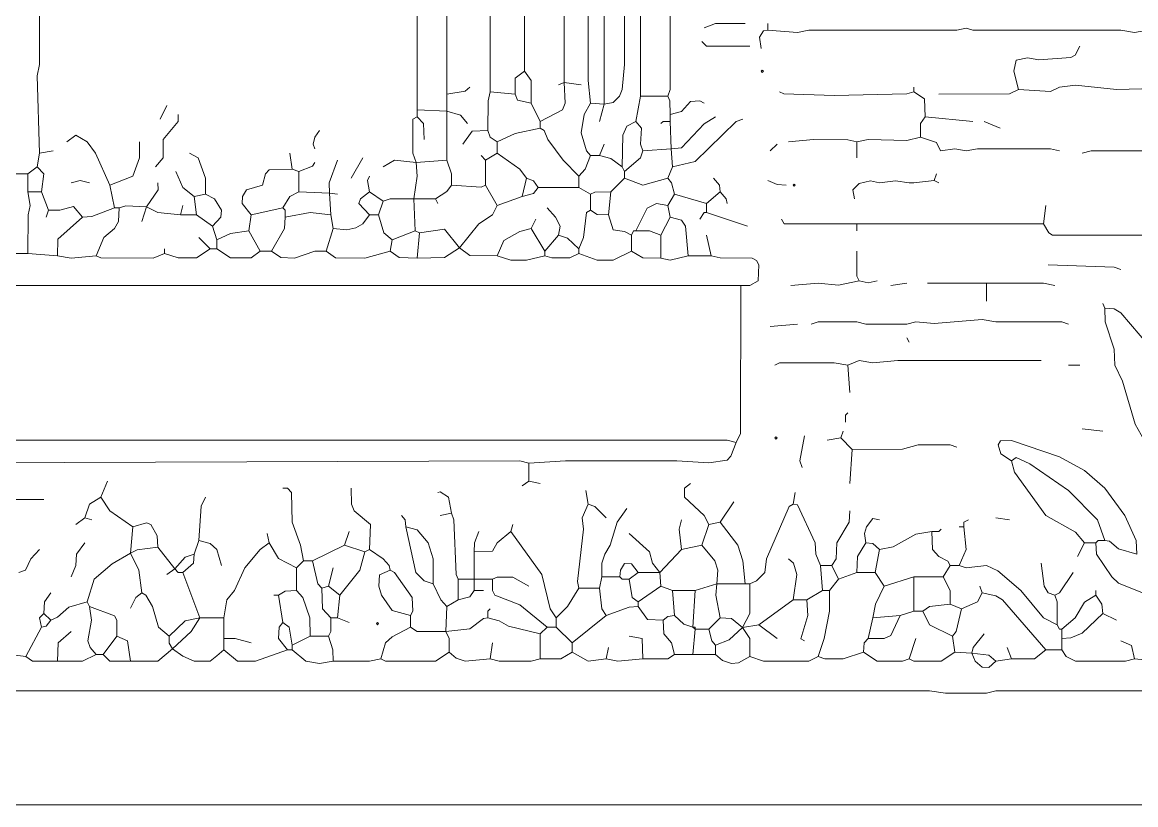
# Model space of a CAD drawing. Header units: millimetres. Extents: x 11 to 20000, y -4 to 8232.
# Drawn here: x 14595 to 16439, y -4 to 1291 of the extents above; entities that cross this region are included whole.
import ezdxf

# ---------------------------------------------------------------- set-up
doc = ezdxf.new("R2010")
doc.units = ezdxf.units.MM
for name, color, linetype, lineweight, true_color in [('ARCHITECTURE', 7, 'Continuous', 13, 0x000000), ('MASONRY_AND_ARCH', 7, 'Continuous', 13, 0x000000), ('PLANTING', 7, 'Continuous', 13, 0x000000)]:
    doc.layers.add(name, color=color, linetype=linetype, lineweight=lineweight, true_color=true_color)

msp = doc.modelspace()

# ---------------------------------------------------------------- linework, layer by layer
at = {"layer": 'ARCHITECTURE', "color": 7, "lineweight": 13, "true_color": 0x000000}
for points in [[(12134.2379, 184.76527), (12156.86233, 188.5379), (12179.48676, 184.77217), (16097.28507, 184.76527), (16123.68213, 180.99548), (16191.55543, 181.14321), (16206.63462, 184.76041), (17153.09389, 184.76527), (17171.9457, 180.99548)], [(12134.2379, -3.7707), (12153.09242, -3.7707), (17149.32127, -3.7707), (17168.17308, -3.7707)]]:
    msp.add_lwpolyline(points, dxfattribs=at)
at = {"layer": 'MASONRY_AND_ARCH', "color": 7, "lineweight": 13, "true_color": 0x000000}
for points in [[(15663.64819, 1168.92817), (15667.41391, 1180.24038), (15667.42081, 2209.65283), (15652.33597, 2223.53213), (15588.23529, 2224.88405), (15565.61086, 2229.56312), (15478.88575, 2268.93563), (15384.61538, 2302.87229), (15211.1595, 2359.42647), (15037.70781, 2405.58405), (14924.58563, 2431.97896), (14905.73111, 2432.27443), (14860.48224, 2443.29118), (14837.85781, 2443.58665), (14815.23337, 2450.83292), (14626.69683, 2466.06335), (14528.65803, 2465.91561), (14351.43247, 2450.83292), (14230.76923, 2431.97896), (14102.56369, 2405.58405), (13978.1293, 2374.51618), (13827.30057, 2325.48982), (13646.30509, 2257.475), (13570.88948, 2224.73631)], [(14622.92568, 1074.66063), (14619.16267, 1202.86482), (14622.91878, 1221.71946), (14622.93258, 2168.17523), (14626.69683, 2198.34061)], [(15558.06934, 1155.73247), (15558.06934, 1180.24038), (15558.06934, 2187.02839), (15558.06934, 2197.13654), (15539.36991, 2198.63688), (15535.60011, 2194.86629), (15531.82195, 2149.32127), (15531.66731, 1983.40848), (15527.90995, 1964.55532), (15531.67421, 1753.39367), (15531.67421, 1734.53903), (15531.67421, 1195.32523), (15535.44683, 1157.61595)], [(15490.19796, 2183.25792), (15492.08145, 1191.5526)], [(15558.06934, 1155.73247), (15573.15045, 1158.81459), (15583.40769, 1168.92817), (15588.08756, 1180.24038), (15592.006, 1221.71946), (15592.006, 2175.71618), (15592.006, 2185.82432), (15603.32014, 2187.01527), (15618.40124, 2183.10328), (15618.40124, 2171.9457), (15618.40124, 1168.92817)], [(15369.53054, 2141.77952), (15369.53054, 1176.47059)], [(15426.09163, 1210.40724), (15426.09163, 2153.09174)], [(15297.88835, 2100.30192), (15297.88835, 1172.70079)], [(15248.86878, 2066.36527), (15248.86878, 1146.30373)], [(16508.29751, 1274.51075), (16455.50339, 1277.98439), (16436.65158, 1274.51075), (16414.02715, 1278.27432), (16168.931, 1278.43518), (16157.61878, 1281.89706), (16142.53394, 1278.42828), (15897.43778, 1278.27432), (15878.58032, 1274.51561), (15829.56448, 1278.28054)], [(16346.15385, 1251.88631), (16338.45814, 1236.95679), (16331.069, 1233.18631), (16278.28054, 1229.55735), (16259.42873, 1232.88394), (16240.72738, 1228.95803), (16236.95068, 1210.40724), (16244.34389, 1180.24038)], [(16070.88801, 1176.47059), (16070.88801, 1184.01301)], [(16112.36991, 1172.70079), (16229.25905, 1172.84853), (16244.34389, 1180.24038)], [(16576.17081, 1180.24038), (16553.54638, 1184.01301), (16406.48756, 1180.24729), (16338.61425, 1187.62817), (16312.21719, 1183.85769), (16297.13235, 1176.77296), (16244.34389, 1180.24038)], [(16070.88801, 1176.47059), (16059.57579, 1172.84785), (15938.91403, 1170.12681), (15855.96425, 1172.84785), (15848.41629, 1176.47059)], [(16070.88801, 1176.47059), (16088.53993, 1165.01063), (16089.74548, 1134.99152)], [(16082.20023, 1101.05486), (16082.35633, 1123.6793), (16089.74548, 1134.99152)], [(16168.931, 1127.45192), (16089.74548, 1134.99152)], [(16187.78281, 1127.45192), (16214.17986, 1116.13971)], [(15863.50113, 1093.51527), (15904.97738, 1097.28507), (15961.53846, 1097.13733), (15976.6233, 1093.51527)], [(15976.6233, 1093.51527), (15995.47511, 1097.27885), (16059.57579, 1095.61346), (16082.20023, 1101.05486)], [(15976.6233, 1093.51527), (15976.6233, 1067.11821)], [(16312.21719, 1078.43043), (16297.13235, 1082.19615), (16176.47059, 1082.19615), (16157.61878, 1078.58575), (16138.76131, 1082.20305), (16115.45758, 1078.80611), (16108.444, 1092.31663), (16082.20023, 1101.05486)], [(16349.92647, 1074.66063), (16365.00566, 1078.43043), (16504.52489, 1078.42557), (16519.60973, 1074.80837), (16564.8586, 1074.66753), (16583.71041, 1082.20215)], [(16104.82466, 1029.41176), (16108.59729, 1040.72398)], [(16104.82466, 1029.41176), (16070.88801, 1025.64197), (16063.34842, 1025.64197), (16040.72398, 1029.11561), (16014.32692, 1025.78903), (15999.24774, 1029.25713), (15980.39027, 1024.4371), (15970.2836, 1014.32975), (15972.85068, 999.24491)], [(16104.82466, 1029.41176), (16112.36991, 1025.64197)], [(16285.82014, 957.76776), (16289.59276, 987.93269)], [(15976.6233, 957.76776), (15867.2681, 957.76776), (15856.11199, 957.76776), (15852.18891, 965.30826)], [(16285.82014, 957.76776), (16270.74095, 957.76776), (16018.09955, 957.76776), (16010.55995, 957.76776), (15976.6233, 957.76776)], [(15976.6233, 946.45645), (15976.6233, 957.76776)], [(16285.82014, 957.76776), (16294.5612, 942.83914), (16300.91188, 939.06867), (16534.68891, 938.90781), (16553.54638, 935.14423)], [(15980.39027, 863.4983), (15976.76968, 871.04762), (15976.6233, 912.5198)], [(16293.36538, 889.89536), (16402.71493, 885.97568), (16414.02715, 882.35294)]]:
    msp.add_lwpolyline(points, dxfattribs=at)
msp.add_lwpolyline([(15871.04072, 1021.87025), (15872.92613, 1023.75566), (15874.81143, 1021.87025), (15872.92613, 1019.98495)], close=True, dxfattribs=at)
at = {"layer": 'PLANTING', "color": 7, "lineweight": 13, "true_color": 0x000000}
for points in [[(15791.8552, 1289.59276), (15742.83371, 1289.44502), (15723.9819, 1282.05034)], [(15818.25226, 1248.11369), (15815.54152, 1266.96833), (15822.1629, 1277.07568), (15829.56448, 1278.28054)], [(15829.56448, 1289.59276), (15829.56448, 1278.28054)], [(15799.3948, 1251.88631), (15727.7586, 1252.03959), (15720.20928, 1259.4259)], [(15411.01244, 1172.70079), (15411.01052, 1199.09502), (15426.09163, 1210.40724)], [(15437.40385, 1157.61595), (15437.25057, 1195.32523), (15426.09163, 1210.40724)], [(15335.59389, 1184.01301), (15328.0474, 1177.66855), (15297.88835, 1172.70079)], [(15492.08145, 1191.5526), (15493.81855, 1157.61595), (15489.14016, 1146.45215), (15452.48869, 1127.45192)], [(15492.08145, 1191.5526), (15482.65271, 1187.78281)], [(15492.08145, 1191.5526), (15520.36199, 1187.78281)], [(15297.88835, 1144.42025), (15297.88835, 1172.70079)], [(15365.76357, 1112.36708), (15365.90995, 1161.38857), (15369.53054, 1176.47059)], [(15411.01244, 1172.70079), (15369.53054, 1176.47059)], [(15437.40385, 1157.61595), (15414.93552, 1162.58575), (15411.01244, 1172.70079)], [(15610.85973, 1127.45192), (15618.40124, 1168.92817)], [(15663.64819, 1168.92817), (15618.40124, 1168.92817)], [(15663.64819, 1168.92817), (15667.27308, 1161.381), (15667.42081, 1138.76414)], [(14822.77568, 1131.22172), (14834.0879, 1153.84615)], [(15297.88835, 1144.42025), (15248.86878, 1146.30373)], [(15248.86878, 1134.99152), (15248.86878, 1146.30373)], [(15297.88835, 1144.42025), (15320.51471, 1137.70701), (15331.82692, 1123.6793)], [(15297.88835, 1144.42025), (15297.89027, 1063.34842)], [(15452.48869, 1127.45192), (15437.40385, 1157.61595)], [(15535.44683, 1070.89084), (15529.10023, 1078.43801), (15520.36889, 1108.59729), (15525.18133, 1138.76414), (15535.44683, 1157.61595)], [(15558.06934, 1155.73247), (15535.44683, 1157.61595)], [(15558.06934, 1155.73247), (15550.52602, 1127.45192)], [(15723.9819, 1157.61595), (15716.43394, 1161.24016), (15701.36437, 1160.18371), (15686.26855, 1143.7319), (15667.42081, 1138.76414)], [(14815.23337, 1052.0362), (14828.06312, 1067.11821), (14827.74412, 1097.28507), (14852.6388, 1127.45192), (14852.94118, 1138.76414)], [(15248.86878, 1134.99152), (15241.32726, 1131.06708), (15241.32726, 1112.36708), (15241.32726, 1074.66063), (15246.98529, 1059.57862)], [(15248.86878, 1134.99152), (15258.97681, 1123.6793), (15260.181, 1097.28507)], [(15452.48869, 1127.45192), (15452.48869, 1116.13971)], [(15610.85973, 1127.45192), (15595.931, 1119.76109), (15589.28473, 1104.82749), (15588.23529, 1052.0362)], [(15610.85973, 1127.45192), (15619.91833, 1116.13971), (15618.54853, 1089.74265), (15622.17195, 1078.43043)], [(15667.42081, 1127.45192), (15656.1086, 1127.45192), (15652.33597, 1123.6793)], [(15667.42081, 1127.45192), (15667.42081, 1138.76414)], [(15667.42081, 1127.45192), (15669.3043, 1082.20305)], [(15742.83371, 1134.99152), (15723.9819, 1123.53224), (15686.12624, 1083.40645), (15669.3043, 1082.20305)], [(15671.19344, 1052.0362), (15708.89706, 1060.77579), (15776.77036, 1127.29661), (15788.08258, 1131.22172)], [(15086.72658, 1112.36708), (15079.33326, 1101.05486), (15076.61154, 1089.75023), (15079.18552, 1082.20305)], [(15365.76357, 1112.36708), (15339.51425, 1111.16369), (15324.28167, 1089.74265)], [(15365.76357, 1112.36708), (15369.68665, 1101.06244), (15380.84276, 1093.51527)], [(15380.84276, 1093.51527), (15411.01244, 1107.54785), (15452.48869, 1116.13971)], [(15516.58937, 1036.95419), (15490.34434, 1063.34842), (15464.85724, 1097.28507), (15458.83937, 1112.2138), (15452.48869, 1116.13971)], [(14668.17455, 1093.51527), (14683.25792, 1104.52364), (14702.10566, 1093.50769), (14716.14514, 1074.66063), (14739.819, 1021.86934)], [(14739.819, 1021.86934), (14777.8224, 1036.65034), (14788.69129, 1067.11821), (14788.83903, 1093.51527)], [(15380.84276, 1093.51527), (15380.84276, 1074.66063)], [(15550.52602, 1070.89084), (15558.07127, 1089.74265)], [(15833.33145, 1078.43043), (15844.64367, 1089.74265)], [(14619.15577, 1052.0362), (14622.92568, 1074.66063)], [(14622.92568, 1074.66063), (14645.55011, 1078.43043)], [(14898.19005, 1006.78733), (14898.03541, 1033.18156), (14885.67364, 1067.11335), (14871.79446, 1074.66063)], [(15037.70781, 1074.66063), (15041.47771, 1048.2664)], [(15361.99095, 1063.34842), (15354.45136, 1070.89084)], [(15361.99095, 1063.34842), (15380.84276, 1074.66063)], [(15429.86425, 1033.18156), (15418.55204, 1048.11799), (15380.84276, 1074.66063)], [(15516.58937, 1036.95419), (15526.70577, 1048.2664), (15535.44683, 1070.89084)], [(15535.44683, 1070.89084), (15550.52602, 1070.89084)], [(15588.23529, 1052.0362), (15569.38348, 1065.91482), (15550.52602, 1070.89084)], [(15592.00792, 1044.49378), (15618.24604, 1067.11821), (15622.17195, 1078.43043)], [(15669.3043, 1082.20305), (15622.17195, 1078.43043)], [(15671.19344, 1052.0362), (15669.3043, 1082.20305)], [(14604.0724, 1040.72398), (14619.15577, 1052.0362)], [(14626.69683, 1010.55713), (14630.31335, 1040.72398), (14619.15577, 1052.0362)], [(15052.78993, 1044.49378), (15075.25962, 1053.22726), (15079.18552, 1059.57862)], [(15116.89333, 1063.34842), (15102.86629, 1025.64197), (15103.69491, 1008.67364)], [(15158.37104, 1067.11821), (15139.51776, 1033.18156)], [(15246.98529, 1059.57862), (15211.1595, 1063.19378), (15192.30769, 1052.0362)], [(15243.21267, 999.24491), (15248.72104, 1036.95419), (15246.98529, 1059.57862)], [(15246.98529, 1059.57862), (15297.89027, 1063.34842)], [(15305.42986, 1021.86934), (15305.28213, 1040.72398), (15297.89027, 1063.34842)], [(15361.99095, 1063.34842), (15361.99095, 1021.86934)], [(15592.00792, 1044.49378), (15588.23529, 1052.0362)], [(15671.19344, 1052.0362), (15663.64819, 1033.18156)], [(14604.0724, 1040.72398), (14570.13575, 1040.72398)], [(14604.0724, 1040.72398), (14604.0724, 1010.55713)], [(14849.17002, 1044.49378), (14860.63688, 1018.09955), (14879.33676, 1003.01753)], [(14973.60441, 972.85068), (14958.67704, 991.70532), (14959.57873, 1003.01753), (14966.21109, 1014.17443), (14992.3043, 1022.02466), (14997.43292, 1040.71708), (15003.77805, 1047.06154), (15041.47771, 1048.2664)], [(15052.78993, 1044.49378), (15041.47771, 1048.2664)], [(15052.78993, 1010.55713), (15052.78993, 1044.49378)], [(15169.68326, 1036.95419), (15166.20758, 1029.40486), (15169.68326, 1010.55713)], [(15422.32466, 1003.01753), (15429.86425, 1033.18156)], [(15448.71606, 1018.09955), (15441.02873, 1029.25713), (15429.86425, 1033.18156)], [(15516.58937, 1036.95419), (15516.58937, 1018.09955)], [(15592.00792, 1033.18156), (15569.38348, 1010.55713)], [(15592.00792, 1033.18156), (15592.00792, 1044.49378)], [(15592.00792, 1033.18156), (15622.17195, 1021.88314), (15663.64819, 1033.18156)], [(15674.96041, 1006.78733), (15669.9948, 1025.63439), (15663.64819, 1033.18156)], [(15750.37896, 1010.55713), (15749.17342, 1021.86934), (15739.06674, 1033.18156)], [(14675.71686, 1025.64197), (14690.79898, 1029.39932), (14705.88235, 1025.64197)], [(14747.36007, 984.1629), (14739.819, 1021.86934)], [(14800.15124, 986.04921), (14819.75158, 1014.32975), (14819.00452, 1025.64197)], [(15305.42986, 1021.86934), (15297.73971, 1011.60735), (15279.03281, 999.24491)], [(15305.42986, 1021.86934), (15354.44299, 1018.24729), (15361.99095, 1021.86934)], [(15380.84276, 987.93269), (15361.99095, 1021.86934)], [(15448.71606, 1018.09955), (15441.02873, 1007.98529), (15422.32466, 1003.01753)], [(15448.71606, 1018.09955), (15516.58937, 1018.09955)], [(15535.44683, 1006.78733), (15516.58937, 1018.09955)], [(15829.56448, 1029.41176), (15844.64367, 1022.92025), (15859.72851, 1021.86934)], [(14626.69683, 1010.55713), (14604.0724, 1010.55713)], [(14604.0724, 908.74717), (14604.22014, 972.85068), (14607.83122, 987.93269), (14604.0724, 1010.55713)], [(14638.00905, 980.3931), (14626.69683, 1010.55713)], [(14898.19005, 1006.78733), (14879.33676, 1003.01753)], [(14883.10667, 972.85068), (14879.33676, 1003.01753)], [(14898.19005, 1006.78733), (14913.12432, 999.09163), (14924.431, 980.3931), (14923.38156, 969.08088), (14909.50226, 953.99604)], [(15052.78993, 1010.55713), (15037.71471, 1002.86912), (15026.39559, 984.1629)], [(15052.78993, 1010.55713), (15103.69491, 1008.67364)], [(15103.69491, 1008.67364), (15116.89333, 1006.78733)], [(15103.69491, 1008.67364), (15105.58111, 972.85068)], [(15169.68326, 972.85068), (15152.1888, 991.70532), (15154.76143, 999.24491), (15169.68326, 1010.55713)], [(15169.68326, 1010.55713), (15192.30769, 995.47511)], [(15243.21267, 999.24491), (15203.61991, 999.09785), (15192.30769, 995.47511)], [(15243.21267, 999.24491), (15279.03281, 999.24491)], [(15243.21267, 999.24491), (15245.09615, 946.45645)], [(15282.80543, 991.70532), (15279.03281, 999.24491)], [(15422.32466, 1003.01753), (15380.84276, 987.93269)], [(15535.44683, 1006.78733), (15542.99333, 1010.41007), (15569.38348, 1010.55713)], [(15535.44683, 1006.78733), (15535.44683, 980.3931)], [(15565.61086, 972.85068), (15569.38348, 1010.55713)], [(15663.64819, 987.93269), (15674.96041, 1006.78733)], [(15727.75452, 991.70532), (15674.96041, 1006.78733)], [(15727.75452, 991.70532), (15750.37896, 1010.55713)], [(15750.37896, 1010.55713), (15760.48563, 999.25249), (15761.69118, 991.70532)], [(14638.00905, 980.3931), (14634.2379, 969.08088)], [(14638.00905, 980.3931), (14656.86233, 980.54016), (14679.48676, 986.58088), (14694.57014, 969.08088)], [(14747.36007, 984.1629), (14709.65351, 970.12964), (14694.57014, 969.08088)], [(14754.90238, 984.1629), (14753.84604, 961.53846), (14747.21222, 950.22624), (14729.56312, 934.99581), (14717.19457, 904.97738)], [(14747.36007, 984.1629), (14754.90238, 984.1629)], [(14800.15124, 986.04921), (14766.21459, 987.78563), (14754.90238, 984.1629)], [(14800.15124, 986.04921), (14792.60894, 961.53846)], [(14800.15124, 986.04921), (14819.00452, 976.76889), (14856.71233, 972.85068)], [(14860.48224, 987.93269), (14856.71233, 972.85068)], [(15026.39559, 984.1629), (14973.60441, 972.85068)], [(15026.39559, 984.1629), (15030.1655, 980.3931), (15030.1655, 969.08088)], [(15184.7681, 972.85068), (15192.30769, 995.47511)], [(15318.62557, 918.1759), (15350.68563, 957.76109), (15373.14989, 972.9991), (15380.84276, 987.93269)], [(15482.65271, 938.91403), (15485.36346, 953.99604), (15477.82794, 969.08088), (15463.8009, 984.1629)], [(15516.58937, 916.28959), (15523.98541, 935.14423), (15529.10023, 976.46719), (15535.44683, 980.3931)], [(15565.61086, 972.85068), (15546.75905, 973.00532), (15535.44683, 980.3931)], [(15610.85973, 946.45645), (15629.71991, 984.01448), (15644.79638, 991.55), (15663.64819, 987.93269)], [(15667.42081, 969.08088), (15663.64819, 987.93269)], [(15727.75452, 976.62048), (15727.75452, 991.70532)], [(14694.57014, 969.08088), (14653.45973, 932.20848), (14653.09242, 904.97738)], [(14856.71233, 972.85068), (14883.10667, 972.85068)], [(14883.10667, 972.85068), (14909.50226, 953.99604)], [(14969.8345, 946.45645), (14973.60441, 972.85068)], [(15030.1655, 969.08088), (15029.10905, 950.22624), (15007.54106, 912.5198)], [(15105.58111, 972.85068), (15071.64446, 976.47342), (15030.1655, 969.08088)], [(15105.58111, 972.85068), (15109.35102, 950.22624)], [(15169.68326, 972.85068), (15158.36414, 957.91572), (15147.05882, 951.28258), (15131.97545, 947.65362), (15109.35102, 950.22624)], [(15169.68326, 972.85068), (15184.7681, 972.85068)], [(15184.7681, 972.85068), (15193.50351, 942.68382), (15207.39253, 931.37161)], [(15444.9491, 965.30826), (15437.40385, 950.22624)], [(15565.61086, 972.85068), (15573.30656, 947.65984), (15592.00792, 945.25781), (15603.32014, 938.91403)], [(15667.42081, 969.08088), (15652.33597, 938.91403)], [(15667.42081, 969.08088), (15686.12624, 964.10486), (15692.76007, 953.99604), (15697.58484, 904.97738)], [(15727.75452, 976.62048), (15723.9819, 976.62048), (15716.44231, 965.30826)], [(15727.75452, 976.62048), (15795.62783, 953.99604)], [(14917.04333, 931.37161), (14909.50226, 953.99604)], [(14969.8345, 946.45645), (14939.66776, 941.63507), (14917.04333, 931.37161)], [(14988.68778, 912.5198), (14969.8345, 946.45645)], [(15098.0388, 912.5198), (15109.35102, 950.22624)], [(15245.09615, 946.45645), (15207.39253, 931.37161)], [(15252.6414, 942.68382), (15245.09615, 946.45645)], [(15252.6414, 942.68382), (15248.86878, 901.20758)], [(15252.6414, 942.68382), (15293.96437, 948.87296), (15318.62557, 918.1759)], [(15380.84276, 904.97738), (15392.30554, 930.32285), (15418.55204, 945.40622), (15437.40385, 950.22624)], [(15460.02828, 912.5198), (15437.40385, 950.22624)], [(15610.85973, 946.45645), (15607.0871, 946.45645), (15603.32014, 938.91403)], [(15610.85973, 946.45645), (15633.48416, 946.30803), (15652.33597, 938.91403)], [(14905.73111, 916.28959), (14886.87783, 935.14423)], [(14917.04333, 916.28959), (14917.04333, 931.37161)], [(15203.61991, 912.5198), (15207.39253, 931.37161)], [(15460.02828, 912.5198), (15482.65271, 938.91403)], [(15516.58937, 916.28959), (15497.73756, 934.0871), (15482.65271, 938.91403)], [(15603.32014, 938.91403), (15603.32014, 912.5198)], [(15652.33597, 901.20758), (15652.33597, 938.91403)], [(15735.29412, 904.97738), (15727.75452, 938.91403)], [(14566.36459, 908.74717), (14604.0724, 908.74717)], [(14604.0724, 908.74717), (14653.09242, 904.97738)], [(14653.09242, 904.97738), (14675.71686, 901.20758), (14717.19457, 904.97738)], [(14830.31674, 908.74717), (14811.46346, 901.2138), (14724.74253, 901.35464), (14717.19457, 904.97738)], [(14830.31674, 908.74717), (14830.31674, 916.28959)], [(14830.31674, 908.74717), (14852.94118, 901.35464), (14883.10667, 901.35532), (14905.73111, 916.28959)], [(14917.04333, 916.28959), (14905.73111, 916.28959)], [(14917.04333, 916.28959), (14939.66776, 901.35532), (14973.60441, 901.36086), (14988.68778, 912.5198)], [(14988.68778, 912.5198), (15007.54106, 912.5198)], [(15098.0388, 912.5198), (15079.18552, 912.37138), (15045.24887, 901.20758), (15022.62443, 902.26324), (15007.54106, 912.5198)], [(15203.61991, 912.5198), (15162.14219, 901.20758), (15113.12217, 901.36086), (15098.0388, 912.5198)], [(15248.86878, 901.20758), (15218.70475, 902.26324), (15203.61991, 912.5198)], [(15248.86878, 901.20758), (15294.11765, 902.26324), (15318.62557, 918.1759)], [(15380.84276, 904.97738), (15335.59389, 905.13201), (15318.62557, 918.1759)], [(15380.84276, 904.97738), (15403.46719, 897.43495), (15429.86425, 897.58337), (15460.02828, 904.97738)], [(15460.02828, 912.5198), (15460.02828, 904.97738)], [(15460.02828, 904.97738), (15471.3405, 901.35464), (15501.51018, 901.36086), (15516.58937, 908.74717)], [(15516.58937, 916.28959), (15516.58937, 908.74717)], [(15603.32014, 912.5198), (15573.15045, 897.58337), (15546.75905, 897.58337), (15516.58937, 908.74717)], [(15652.33597, 901.20758), (15622.17195, 901.35532), (15603.32014, 912.5198)], [(15652.33597, 901.20758), (15667.42081, 897.59027), (15697.58484, 904.97738)], [(15735.29412, 904.97738), (15697.58484, 904.97738)], [(15735.29412, 904.97738), (15750.37896, 901.35464), (15803.16742, 901.05226), (15810.55373, 897.28167), (15814.32636, 889.89536), (15813.27545, 863.65362), (15799.3948, 855.95781), (15784.31561, 855.95781)], [(13344.64514, 855.95871), (13359.72851, 859.72851), (13442.68518, 859.72229), (13465.30962, 855.95871), (13536.95283, 856.10577), (13555.80735, 859.72851), (13687.78281, 855.95781), (13710.40724, 855.95781), (13831.07048, 855.95781), (13853.69491, 855.95781), (13891.40271, 855.95781), (13989.44152, 855.95781), (14012.06595, 855.95781), (14106.33484, 855.95781), (14125.18812, 855.95781), (15742.83371, 855.95781), (15761.69118, 855.95781), (15784.31561, 855.95781)], [(15776.77036, 595.77771), (15784.30724, 610.85973), (15784.31561, 855.95781)], [(15867.2681, 855.95871), (15912.51697, 859.72229), (15946.45362, 856.10577), (15980.39027, 863.4983)], [(15980.39027, 863.4983), (15995.47511, 860.02466), (16010.55995, 863.4983)], [(16059.57579, 859.72851), (16033.18439, 855.95871)], [(16191.55543, 859.72851), (16093.51244, 859.72851)], [(16191.55543, 859.72851), (16285.82014, 859.72229), (16304.6776, 855.95871)], [(16191.55543, 859.72851), (16191.55543, 829.56165)], [(16387.63009, 818.24943), (16383.86312, 825.79186)], [(16538.46154, 554.29864), (16534.54253, 584.4655), (16526.09989, 610.85973), (16498.04027, 671.19061), (16484.47998, 712.66968), (16461.99774, 754.14876), (16414.02715, 810.56143), (16402.71493, 817.19378), (16387.63009, 818.24943)], [(16387.63009, 818.24943), (16387.7793, 795.625), (16402.56719, 750.37613), (16403.76437, 723.9819), (16416.60667, 697.58767), (16437.70792, 625.94174), (16452.77896, 599.70215), (16459.27602, 595.77771)], [(15901.20475, 791.8552), (15912.51697, 795.62014), (15976.6233, 795.47794), (15991.70249, 791.86143), (16059.57579, 792.00294), (16074.66063, 795.62014), (16104.82466, 793.05317), (16184.01018, 799.39762), (16206.63462, 795.6319), (16315.98982, 795.47794), (16327.30204, 791.8552)], [(15833.33145, 788.08541), (15878.58032, 791.8552)], [(16059.57579, 769.23077), (16063.34842, 761.68835)], [(15961.53846, 723.9819), (15938.91403, 727.7517), (15848.42319, 727.60464), (15840.8767, 723.9819)], [(15961.53846, 723.9819), (15980.39027, 731.369), (16003.01471, 727.75928), (16044.49661, 731.51742), (16282.05317, 731.52432)], [(15965.31109, 678.73303), (15961.53846, 723.9819)], [(16327.30204, 723.9819), (16346.15385, 723.9819)], [(15957.76584, 629.71437), (15957.76584, 641.02658), (15961.53846, 644.79638)], [(15953.99887, 614.62952), (15950.22624, 603.31731)], [(16349.92647, 618.40215), (16383.86312, 614.62952)], [(13367.26957, 595.77771), (13386.1241, 599.54751), (15761.69118, 599.54751), (15776.77036, 595.77771)], [(15776.77036, 595.77771), (15768.17443, 573.15814), (15761.68281, 566.81572), (15731.52149, 561.98812), (15678.73303, 565.60464), (15493.96493, 565.61086), (15433.63688, 561.84106)], [(15886.12557, 554.29864), (15882.50622, 565.61086), (15889.89253, 607.08993)], [(15927.60181, 599.54751), (15950.22624, 603.31731)], [(15969.07805, 584.4655), (15950.22624, 603.31731)], [(15969.07805, 584.4655), (16052.0362, 584.61256), (16078.43326, 592.00023), (16131.22172, 591.85803), (16142.53394, 588.23529)], [(16440.42421, 411.00962), (16439.3733, 433.63405), (16420.52002, 475.11312), (16387.48371, 520.36199), (16353.69344, 549.47172), (16312.21719, 572.10305), (16233.03167, 599.39977), (16214.33314, 598.34265), (16210.70962, 592.00023), (16215.37568, 576.9293), (16233.03167, 565.61086)], [(15965.31109, 527.90441), (15969.07805, 584.4655)], [(13548.26505, 561.84016), (14196.83258, 561.84016), (14219.45701, 561.84016), (14343.8914, 561.84016), (14362.74468, 561.84016), (15418.55204, 565.60464), (15433.63688, 561.84106)], [(15433.63688, 561.84106), (15433.63688, 531.67421)], [(16233.03167, 565.61086), (16240.57964, 570.75679), (16263.1957, 560.78394), (16327.30204, 516.44378), (16375.2629, 467.5707), (16387.63009, 433.63405)], [(16353.69344, 429.86425), (16338.61425, 447.66799), (16289.7405, 475.26154), (16237.85928, 546.75622), (16233.03167, 565.61086)], [(14736.04785, 531.67421), (14724.73563, 505.27998)], [(15026.39559, 520.36199), (15033.93665, 520.05962), (15040.27353, 512.81957), (15041.62545, 463.8009), (15055.50475, 426.09446), (15060.33224, 399.6974)], [(15169.68326, 418.55204), (15171.2009, 460.03111), (15144.344, 482.65554), (15139.66561, 493.96776), (15139.51776, 520.36199)], [(15422.32466, 524.13179), (15433.63688, 531.67421)], [(15452.48869, 527.90441), (15433.63688, 531.67421)], [(15527.90158, 516.59219), (15531.67421, 493.96776)], [(15731.52149, 460.03111), (15723.82862, 475.11312), (15691.24943, 505.27998), (15691.24943, 520.21357), (15701.35747, 527.90441)], [(14630.46799, 501.50735), (14562.59468, 501.50735)], [(14724.73563, 505.27998), (14706.03699, 493.96018), (14698.34129, 471.34333)], [(14777.52681, 456.25848), (14739.8259, 482.8026), (14724.73563, 505.27998)], [(14886.87783, 433.63405), (14890.79683, 490.19514), (14898.19005, 505.27998)], [(15282.80543, 512.81957), (15286.73133, 514.34412), (15300.60226, 505.13156), (15305.42986, 478.88292)], [(15874.81335, 512.81957), (15871.04072, 493.96776)], [(15516.58937, 354.44853), (15514.01821, 365.76075), (15523.98541, 452.48869), (15521.56063, 471.34333), (15531.67421, 493.96776)], [(15531.67421, 493.96776), (15542.98643, 490.04186), (15561.83824, 471.34333)], [(15554.29864, 373.30317), (15554.44638, 395.9276), (15559.26018, 411.00962), (15568.32568, 426.09446), (15579.79943, 463.8009), (15595.77489, 486.42534)], [(15773.00339, 497.73756), (15750.37896, 463.8009)], [(15871.04072, 493.96776), (15864.69005, 490.04186), (15826.84129, 403.47002), (15824.58767, 380.84559), (15810.70701, 366.81787), (15799.3948, 361.99095)], [(15871.04072, 493.96776), (15878.44231, 492.7629), (15907.69219, 429.86425), (15908.89638, 411.00962), (15916.28959, 392.15781)], [(15935.1414, 392.15781), (15942.53054, 403.47002), (15943.74163, 429.86425), (15964.11109, 463.8009), (15965.31109, 482.65554)], [(14683.25792, 460.03111), (14698.34129, 471.34333)], [(14709.65351, 467.5707), (14698.34129, 471.34333)], [(14819.00452, 422.32183), (14817.95509, 441.17647), (14807.68541, 459.86878), (14800.15124, 462.59604), (14777.52681, 456.25848)], [(15230.01697, 456.25848), (15228.81833, 467.56584), (15222.47172, 475.11312)], [(15305.42986, 478.88292), (15286.57805, 475.11312)], [(15305.42986, 478.88292), (15309.05328, 467.5707), (15313.11867, 377.08054), (15316.74208, 369.53337)], [(15686.27262, 467.5707), (15682.50566, 452.48869), (15686.27262, 418.55204)], [(15731.52149, 460.03111), (15750.37896, 463.8009)], [(15791.8552, 361.99095), (15787.9362, 399.6974), (15779.34717, 426.09446), (15750.37896, 463.8009)], [(15991.70249, 429.86425), (15989.13133, 444.94627), (15992.89559, 456.25848), (16003.16391, 469.99005), (16014.32692, 467.5707)], [(16161.38575, 467.5707), (16153.84615, 463.8009), (16153.84615, 456.25848)], [(16206.63462, 471.34333), (16229.25905, 467.5707)], [(14777.52681, 456.25848), (14773.75566, 412.89593)], [(15000, 444.94627), (15003.77115, 429.86425)], [(15128.20554, 426.09446), (15135.74661, 448.71889)], [(15275.26584, 361.99095), (15275.11663, 403.47002), (15266.67387, 429.86425), (15248.86878, 451.29072), (15230.01697, 456.25848)], [(15275.26584, 361.99095), (15260.181, 366.81787), (15246.29615, 380.84559), (15230.01697, 456.25848)], [(15350.67873, 448.71889), (15343.28552, 429.86425), (15343.13914, 414.78224)], [(15403.46719, 448.71889), (15380.99887, 429.86425), (15373.14989, 415.98563), (15343.13914, 414.78224)], [(15403.46719, 448.71889), (15407.23982, 460.03111)], [(15403.46719, 448.71889), (15455.06131, 377.07296), (15468.62851, 320.51188), (15478.88575, 305.42986)], [(15599.54751, 444.94627), (15633.33088, 414.77466), (15638.4595, 395.9276), (15650.45249, 380.84559)], [(15731.52149, 460.03111), (15720.20928, 426.09446)], [(16101.05769, 448.71889), (16074.66063, 443.89751), (16036.95136, 423.37896), (16014.32692, 418.55204)], [(16101.05769, 448.71889), (16112.36991, 448.71889), (16116.13688, 452.48869)], [(16101.05769, 448.71889), (16102.26041, 418.55204), (16112.36991, 407.39446), (16127.29581, 399.55034), (16131.22172, 392.15781)], [(16146.30656, 456.25848), (16153.84615, 456.25848)], [(16146.30656, 392.15781), (16157.46957, 418.55204), (16153.84615, 456.25848)], [(14698.34129, 429.86425), (14684.31425, 411.00962), (14683.10328, 392.15781), (14675.71686, 373.30317)], [(14879.33676, 411.00962), (14886.87783, 433.63405)], [(14924.58563, 392.15781), (14916.88857, 418.55204), (14905.73111, 428.66629), (14886.87783, 433.63405)], [(14928.35554, 305.42986), (14933.33088, 335.59672), (14946.15373, 350.67873), (14963.34853, 388.38518), (14988.69468, 418.54581), (15003.77115, 429.86425)], [(15049.02002, 388.38518), (15019.00792, 403.61708), (15003.77115, 429.86425)], [(15128.20554, 426.09446), (15075.41437, 399.6974)], [(15162.14219, 414.78224), (15128.20554, 426.09446)], [(15686.27262, 418.55204), (15720.20928, 426.09446)], [(15744.72285, 361.99095), (15746.4586, 384.61538), (15741.78699, 399.6974), (15720.20928, 426.09446)], [(15976.6233, 380.84559), (15977.67828, 407.23982), (15991.70249, 429.86425)], [(15991.70249, 429.86425), (16003.01471, 428.65939), (16014.32692, 418.55204)], [(16353.69344, 429.86425), (16342.38122, 407.23982)], [(16353.69344, 429.86425), (16372.5509, 429.86425)], [(16372.5509, 429.86425), (16376.31787, 433.63405), (16387.63009, 433.63405)], [(16372.5509, 429.86425), (16373.60588, 411.00962), (16399.09287, 373.30317), (16410.25452, 363.04729), (16449.84729, 346.90894)], [(16440.42421, 411.00962), (16410.25452, 419.75), (16395.17941, 432.43066), (16387.63009, 433.63405)], [(14588.98903, 380.84559), (14600.14649, 384.77002), (14608.9, 403.47002), (14622.92568, 418.55204)], [(14773.75566, 412.89593), (14743.59016, 394.87817), (14713.57805, 369.53337), (14702.1112, 331.8241)], [(14819.00452, 422.32183), (14785.06787, 418.40079), (14773.75566, 412.89593)], [(14773.75566, 412.89593), (14787.78269, 384.61538), (14792.60894, 346.90894)], [(14819.00452, 422.32183), (14847.28507, 386.5017)], [(14847.28507, 386.5017), (14864.26029, 406.18348), (14879.33676, 411.00962)], [(14860.48224, 380.84559), (14878.13269, 395.9276), (14879.33676, 411.00962)], [(15120.66324, 343.13631), (15153.4095, 384.61538), (15162.14219, 414.78224)], [(15162.14219, 414.78224), (15169.68326, 418.55204)], [(15203.61991, 384.61538), (15202.41572, 392.16267), (15192.30769, 403.47002), (15169.68326, 418.55204)], [(15343.13914, 369.53337), (15343.13914, 414.78224)], [(15686.27262, 418.55204), (15650.45249, 380.84559)], [(16014.32692, 418.55204), (16006.78733, 380.84559)], [(15060.33224, 399.6974), (15049.02002, 388.38518)], [(15049.02002, 350.67873), (15049.02002, 388.38518)], [(15060.33224, 399.6974), (15075.41437, 399.6974)], [(15090.49774, 354.44853), (15084.15396, 361.99785), (15075.41437, 399.6974)], [(15109.35102, 388.38518), (15101.80995, 358.22115)], [(15584.46267, 373.30317), (15585.52048, 384.61889), (15592.1543, 395.55962), (15603.31176, 394.72557), (15614.63235, 380.84559)], [(15863.50113, 403.47002), (15871.93416, 395.9207), (15877.3845, 377.07296), (15871.04072, 335.59672)], [(15916.28959, 392.15781), (15935.1414, 392.15781)], [(15916.28959, 392.15781), (15920.06222, 350.67873)], [(15935.1414, 392.15781), (15946.45362, 369.53337)], [(16131.22172, 392.15781), (16119.9095, 373.30317)], [(16146.30656, 392.15781), (16131.22172, 392.15781)], [(16146.30656, 392.15781), (16157.61878, 388.39208), (16191.55543, 392.00939), (16210.40724, 383.55905), (16248.10814, 350.67873), (16285.9707, 305.5845), (16308.44457, 294.11765)], [(16304.6776, 343.13631), (16293.51176, 347.06222), (16286.87794, 358.22115), (16282.05317, 395.9276)], [(14834.0879, 377.07296), (14847.28507, 386.5017)], [(14847.28507, 386.5017), (14852.94118, 380.84559), (14860.48224, 380.84559)], [(14888.76278, 305.42986), (14860.48224, 380.84559)], [(15237.55656, 309.19966), (15207.39661, 317.79842), (15189.72817, 343.13631), (15184.91448, 358.22115), (15185.97081, 376.91968), (15203.61991, 384.61538)], [(15237.55656, 309.19966), (15241.17998, 316.74898), (15240.12364, 339.36652), (15211.02149, 380.69027), (15203.61991, 384.61538)], [(15343.13914, 369.53337), (15316.74208, 369.53337)], [(15316.74208, 335.59672), (15316.74208, 369.53337)], [(15373.30317, 369.53337), (15343.13914, 369.53337)], [(15343.13914, 350.67873), (15343.13914, 369.53337)], [(15373.30317, 369.53337), (15380.85113, 373.15543), (15407.23982, 373.14853), (15433.63688, 358.22115)], [(15373.30317, 369.53337), (15373.45645, 350.67873), (15377.22907, 343.29163), (15418.55204, 327.00486), (15463.8009, 290.34785)], [(15554.29864, 373.30317), (15550.52602, 354.44853)], [(15584.46267, 373.30317), (15554.29864, 373.30317)], [(15599.54751, 369.53337), (15588.23529, 369.53337), (15584.46267, 373.30317)], [(15599.54751, 369.53337), (15614.63235, 380.84559)], [(15599.54751, 369.53337), (15604.52285, 339.37342), (15614.63235, 331.8241)], [(15614.63235, 380.84559), (15650.45249, 380.84559)], [(15650.45249, 380.84559), (15652.33597, 358.22115)], [(15931.37443, 350.67873), (15946.45362, 369.53337)], [(15976.6233, 380.84559), (15946.45362, 369.53337)], [(15976.6233, 380.84559), (16006.78733, 380.84559)], [(16021.87217, 358.22115), (16006.78733, 380.84559)], [(16070.88801, 373.30317), (16021.87217, 358.22115)], [(16070.88801, 373.30317), (16119.9095, 373.30317)], [(16070.88801, 373.30317), (16070.88801, 316.74208)], [(16131.22172, 328.0543), (16131.06844, 350.67873), (16119.9095, 373.30317)], [(16304.6776, 343.13631), (16312.07636, 347.06222), (16334.84163, 380.84559)], [(15049.02002, 350.67873), (15030.1655, 349.6224), (15018.85328, 343.13631)], [(15071.64446, 275.26301), (15070.58812, 305.42986), (15059.2759, 339.36652), (15049.02002, 350.67873)], [(15090.49774, 354.44853), (15101.80995, 358.22115)], [(15090.49774, 354.44853), (15091.70192, 320.51188), (15105.58111, 305.42986)], [(15120.66324, 343.13631), (15101.80995, 358.22115)], [(15275.26584, 361.99095), (15287.63303, 335.59672), (15297.89027, 324.2845)], [(15343.13914, 350.67873), (15335.58982, 340.57138), (15316.74208, 335.59672)], [(15343.13914, 350.67873), (15358.21833, 350.67873)], [(15516.58937, 354.44853), (15497.58428, 324.2845), (15478.88575, 305.42986)], [(15516.58937, 354.44853), (15550.52602, 354.44853)], [(15550.52602, 354.44853), (15554.45192, 320.51188), (15561.83824, 309.19966)], [(15614.63235, 331.8241), (15652.33597, 358.22115)], [(15671.19344, 350.67873), (15652.33597, 358.22115)], [(15708.89706, 350.67873), (15671.19344, 350.67873)], [(15671.19344, 350.67873), (15674.96041, 309.19966)], [(15708.89706, 350.67873), (15705.13009, 290.34785)], [(15744.72285, 361.99095), (15708.89706, 350.67873)], [(15744.72285, 361.99095), (15742.98292, 343.13631), (15750.37896, 305.42986)], [(15744.72285, 361.99095), (15791.8552, 361.99095)], [(15787.33009, 289.59253), (15799.24842, 312.97229), (15799.3948, 361.99095)], [(15791.8552, 361.99095), (15799.3948, 361.99095)], [(15893.66516, 335.59672), (15920.06222, 350.67873)], [(15931.37443, 350.67873), (15931.22523, 316.74208), (15922.78247, 271.49321), (15912.51697, 241.32636)], [(15931.37443, 350.67873), (15920.06222, 350.67873)], [(16003.01471, 305.42986), (16007.84367, 328.0543), (16021.87217, 358.22115)], [(16184.01018, 346.90894), (16180.24321, 358.22115)], [(16372.5509, 350.67873), (16372.5509, 343.13631)], [(14641.7802, 346.90894), (14631.52443, 331.8241), (14630.46799, 312.97229)], [(14773.75566, 321.76991), (14782.49389, 339.35962), (14792.60894, 346.90894)], [(14792.60894, 346.90894), (14799.10735, 342.98303), (14810.55486, 324.2845), (14820.20871, 290.35271), (14837.85781, 275.26301)], [(15018.85328, 343.13631), (15011.31222, 343.13631)], [(15026.39559, 297.88744), (15018.85328, 343.13631)], [(15120.66324, 343.13631), (15116.89333, 305.42986)], [(15316.74208, 335.59672), (15297.89027, 324.2845)], [(15814.47964, 294.11765), (15871.04072, 335.59672)], [(15893.66516, 335.59672), (15871.04072, 335.59672)], [(15893.66516, 335.59672), (15895.33744, 309.19966), (15883.77251, 270.81176), (15889.89253, 267.72342)], [(16150.07353, 320.51188), (16176.46369, 331.97251), (16184.01018, 346.90894)], [(16289.59276, 252.63857), (16217.94683, 335.4483), (16206.63462, 342.08066), (16184.01018, 346.90894)], [(16304.6776, 343.13631), (16308.29819, 331.8241), (16308.44457, 294.11765)], [(16315.98982, 286.57523), (16338.46369, 305.42986), (16353.84955, 331.67704), (16372.5509, 343.13631)], [(16383.86312, 312.97229), (16382.66312, 328.0543), (16372.5509, 343.13631)], [(14641.7802, 301.66007), (14653.09242, 306.4862), (14671.9457, 323.08586), (14702.1112, 331.8241)], [(14705.88235, 324.2845), (14702.1112, 331.8241)], [(14705.88235, 324.2845), (14709.49887, 301.66007), (14703.30973, 267.72342), (14707.07952, 256.4112), (14717.19457, 245.09898)], [(14751.13122, 275.26301), (14750.97658, 301.66007), (14747.20532, 309.0526), (14705.88235, 324.2845)], [(15296.00113, 282.80543), (15297.89027, 324.2845)], [(15369.53054, 320.51188), (15365.76357, 316.74208), (15365.76357, 305.42986)], [(15561.83824, 309.19966), (15599.54751, 323.2336), (15614.63235, 324.2845)], [(15614.63235, 331.8241), (15614.63235, 324.2845)], [(15656.1086, 301.66007), (15629.8621, 302.86346), (15614.63235, 324.2845)], [(16048.26357, 309.19966), (16070.88801, 316.74208)], [(16085.97285, 316.74208), (16070.88801, 316.74208)], [(16085.97285, 316.74208), (16097.28507, 324.12919), (16131.22172, 328.0543)], [(16085.97285, 316.74208), (16097.29197, 294.26606), (16134.99434, 275.26301)], [(16150.07353, 320.51188), (16131.22172, 328.0543)], [(16150.07353, 320.51188), (16141.33812, 282.81233), (16134.99434, 275.26301)], [(14630.46799, 312.97229), (14623.08032, 305.42296), (14626.69683, 290.34785)], [(14641.7802, 301.66007), (14634.2379, 291.55124), (14626.69683, 290.34785)], [(14641.7802, 301.66007), (14630.46799, 312.97229)], [(14888.76278, 305.42986), (14864.25339, 300.46143), (14837.85781, 275.26301)], [(14888.76278, 305.42986), (14874.50928, 282.95317), (14843.51391, 254.52489)], [(14888.76278, 305.42986), (14928.35554, 305.42986)], [(14928.35554, 305.42986), (14928.35554, 271.49321)], [(15033.93665, 252.63857), (15019.00792, 271.49321), (15020.05045, 290.34027), (15026.39559, 297.88744)], [(15026.39559, 297.88744), (15036.50373, 290.34027), (15041.47771, 260.181)], [(15101.80995, 275.26301), (15105.43337, 282.81233), (15105.58111, 305.42986)], [(15116.89333, 305.42986), (15105.58111, 305.42986)], [(15116.89333, 305.42986), (15135.74661, 297.88744)], [(15237.55656, 309.19966), (15237.55656, 290.34785)], [(15296.00113, 282.80543), (15335.59389, 287.63235), (15358.21425, 304.225), (15365.76357, 305.42986)], [(15452.48869, 279.03563), (15399.70023, 291.54502), (15384.61538, 300.60294), (15365.76357, 305.42986)], [(15478.88575, 290.34785), (15478.88575, 305.42986)], [(15505.27715, 263.95079), (15561.83824, 309.19966)], [(15656.1086, 301.66007), (15663.65656, 308.00249), (15674.96041, 309.19966)], [(15656.1086, 301.66007), (15657.31278, 279.03563), (15669.9879, 263.95079), (15674.96041, 245.09898)], [(15705.13009, 290.34785), (15690.04525, 295.17398), (15674.96041, 309.19966)], [(15750.37896, 305.42986), (15731.52149, 286.57523)], [(15787.33009, 289.59253), (15769.23077, 304.225), (15750.37896, 305.42986)], [(16048.26357, 309.19966), (16033.03382, 276.32014), (16021.87217, 271.64163), (15995.47511, 271.49321)], [(15995.47511, 271.49321), (16003.01471, 305.42986)], [(16048.26357, 309.19966), (16003.01471, 305.42986)], [(16383.86312, 312.97229), (16349.92647, 280.09129), (16331.069, 272.54265), (16315.98982, 271.49321)], [(16383.86312, 312.97229), (16406.48756, 301.66007)], [(14600.30124, 241.32636), (14626.69683, 290.34785)], [(14653.09242, 233.78586), (14654.29661, 263.95079), (14675.71686, 282.80543)], [(15188.53507, 237.55656), (15196.2336, 263.95079), (15207.39253, 274.20735), (15237.55656, 290.34785)], [(15296.00113, 282.80543), (15248.86878, 282.96007), (15237.55656, 290.34785)], [(15296.00113, 282.80543), (15301.50543, 271.49321), (15301.65724, 248.86878)], [(15452.48869, 279.03563), (15463.8009, 290.34785)], [(15452.48869, 279.03563), (15452.48869, 237.55656)], [(15463.8009, 290.34785), (15478.88575, 290.34785)], [(15505.27715, 263.95079), (15478.88575, 290.34785)], [(15708.89706, 286.57523), (15708.89706, 290.34785), (15705.13009, 290.34785)], [(15708.89706, 286.57523), (15705.13009, 290.34785)], [(15708.89706, 286.57523), (15705.13009, 245.09898)], [(15708.89706, 286.57523), (15731.52149, 286.57523)], [(15742.83371, 260.181), (15736.48993, 267.72828), (15731.52149, 286.57523)], [(15787.33009, 289.59253), (15765.45814, 268.92059), (15742.83371, 260.181)], [(15787.33009, 289.59253), (15814.47964, 294.11765)], [(15787.33009, 289.59253), (15799.24152, 271.49321), (15799.3948, 241.32636)], [(15814.47964, 294.11765), (15844.64367, 271.49321)], [(16167.04186, 246.98247), (16169.156, 256.34287), (16187.78281, 279.03563)], [(16308.44457, 294.11765), (16312.21719, 286.57523), (16315.98982, 286.57523)], [(16315.98982, 271.49321), (16315.98982, 286.57523)], [(14728.50679, 245.09898), (14751.13122, 275.26301)], [(14751.13122, 275.26301), (14768.78722, 267.575), (14773.75566, 233.78586)], [(14843.51391, 254.52489), (14838.08009, 263.88382), (14837.85781, 275.26301)], [(14973.60441, 263.95079), (14947.21007, 271.34548), (14928.35554, 271.49321)], [(14928.35554, 252.63857), (14928.35554, 271.49321)], [(15071.64446, 275.26301), (15041.47771, 260.181)], [(15041.47771, 260.181), (15041.47771, 252.63857)], [(15071.64446, 275.26301), (15101.80995, 275.26301)], [(15109.35102, 233.78676), (15109.20317, 252.63857), (15101.80995, 275.26301)], [(15369.53054, 237.55656), (15373.30317, 263.95079)], [(15505.27715, 263.95079), (15505.27715, 248.86878)], [(15599.54751, 275.26301), (15620.96776, 271.33857), (15622.17195, 237.55656)], [(15742.83371, 245.09898), (15742.83371, 260.181)], [(15987.93552, 248.86878), (15988.9905, 263.94593), (15995.47511, 271.49321)], [(16063.34842, 237.55656), (16074.66063, 271.49321)], [(16138.76131, 248.86878), (16134.99434, 275.26301)], [(16315.98982, 271.49321), (16315.98982, 252.63857)], [(16436.65158, 237.55656), (16431.68314, 260.02636), (16414.02715, 267.72342)], [(14600.30124, 241.32636), (14573.9069, 245.09898)], [(14600.30124, 241.32636), (14611.61346, 233.78586), (14641.7802, 233.78586), (14653.09242, 233.78586)], [(14717.19457, 245.09898), (14694.57014, 233.78586), (14653.09242, 233.78586)], [(14728.50679, 245.09898), (14717.19457, 245.09898)], [(14728.50679, 245.09898), (14739.819, 233.78586), (14766.20769, 233.78586), (14773.75566, 233.78586)], [(14773.75566, 233.78586), (14781.30362, 233.78586), (14819.00452, 233.78586), (14843.51391, 254.52489)], [(14928.35554, 252.63857), (14917.03778, 242.525), (14905.73111, 233.78586), (14879.33676, 233.78586), (14860.48224, 242.37726), (14843.51391, 254.52489)], [(15033.93665, 252.63857), (14981.14672, 233.78586), (14950.97998, 233.78586), (14928.35554, 252.63857)], [(15033.93665, 252.63857), (15041.47771, 252.63857)], [(15109.35102, 233.78676), (15086.72658, 230.02794), (15064.10215, 233.78586), (15041.47771, 252.63857)], [(15301.65724, 248.86878), (15279.03281, 233.94005), (15196.08439, 233.93382), (15188.53507, 237.55656)], [(15301.65724, 248.86878), (15312.96946, 238.75452), (15328.0543, 233.93382), (15369.53054, 237.55656)], [(15505.27715, 248.86878), (15486.42534, 237.7112), (15452.48869, 237.55656)], [(15561.83824, 237.55656), (15531.67421, 233.9345), (15505.27715, 248.86878)], [(15561.83824, 237.55656), (15565.61086, 256.4112)], [(15674.96041, 245.09898), (15663.64819, 237.7112), (15622.17195, 237.55656)], [(15705.13009, 245.09898), (15674.96041, 245.09898)], [(15742.83371, 245.09898), (15705.13009, 245.09898)], [(15742.83371, 245.09898), (15754.14593, 234.98394), (15769.23077, 230.16256), (15780.54299, 231.07127), (15799.3948, 241.32636)], [(15799.3948, 241.32636), (15822.01923, 233.78676), (15897.43778, 233.9345), (15912.51697, 241.32636)], [(15987.93552, 248.86878), (15953.99887, 237.70498), (15923.82919, 237.7043), (15912.51697, 241.32636)], [(15987.93552, 248.86878), (16010.55995, 233.9345), (16052.0362, 233.93382), (16063.34842, 237.55656)], [(16138.76131, 248.86878), (16116.13688, 233.9345), (16070.89638, 233.93382), (16063.34842, 237.55656)], [(16167.04186, 246.98247), (16138.76131, 248.86878)], [(16167.04186, 246.98247), (16195.3224, 244.04186), (16206.63462, 233.78676)], [(16167.04186, 246.98247), (16172.85124, 233.7888), (16184.01018, 223.67794), (16195.3224, 223.5302), (16206.63462, 233.78676)], [(16233.03167, 237.55656), (16225.49208, 256.4112)], [(16289.59276, 252.63857), (16270.74095, 237.7112), (16233.03167, 237.55656)], [(16289.59276, 252.63857), (16315.98982, 252.63857)], [(16436.65158, 237.55656), (16421.56674, 233.79163), (16338.61425, 233.9345), (16323.53631, 241.47477), (16315.98982, 252.63857)], [(16436.65158, 237.55656), (16474.36086, 233.94005), (16485.67308, 241.32636)], [(15109.35102, 233.78676), (15169.68326, 233.93382), (15188.53507, 237.55656)], [(15369.53054, 237.55656), (15384.61538, 233.78676), (15437.40385, 233.93382), (15452.48869, 237.55656)], [(15561.83824, 237.55656), (15580.6957, 233.78676), (15622.17195, 237.55656)], [(16206.63462, 233.78676), (16233.03167, 237.55656)]]:
    msp.add_lwpolyline(points, dxfattribs=at)
for points in [[(15818.25034, 1210.40724), (15820.13575, 1212.29265), (15822.02115, 1210.40724), (15820.13575, 1208.52183)], [(15840.87477, 603.31821), (15842.76018, 605.20362), (15844.64559, 603.31821), (15842.76018, 601.43292)], [(15180.99548, 296.00305), (15182.88088, 297.88835), (15184.76618, 296.00305), (15182.88088, 294.11765)]]:
    msp.add_lwpolyline(points, close=True, dxfattribs=at)

doc.saveas('drawing.dxf')
